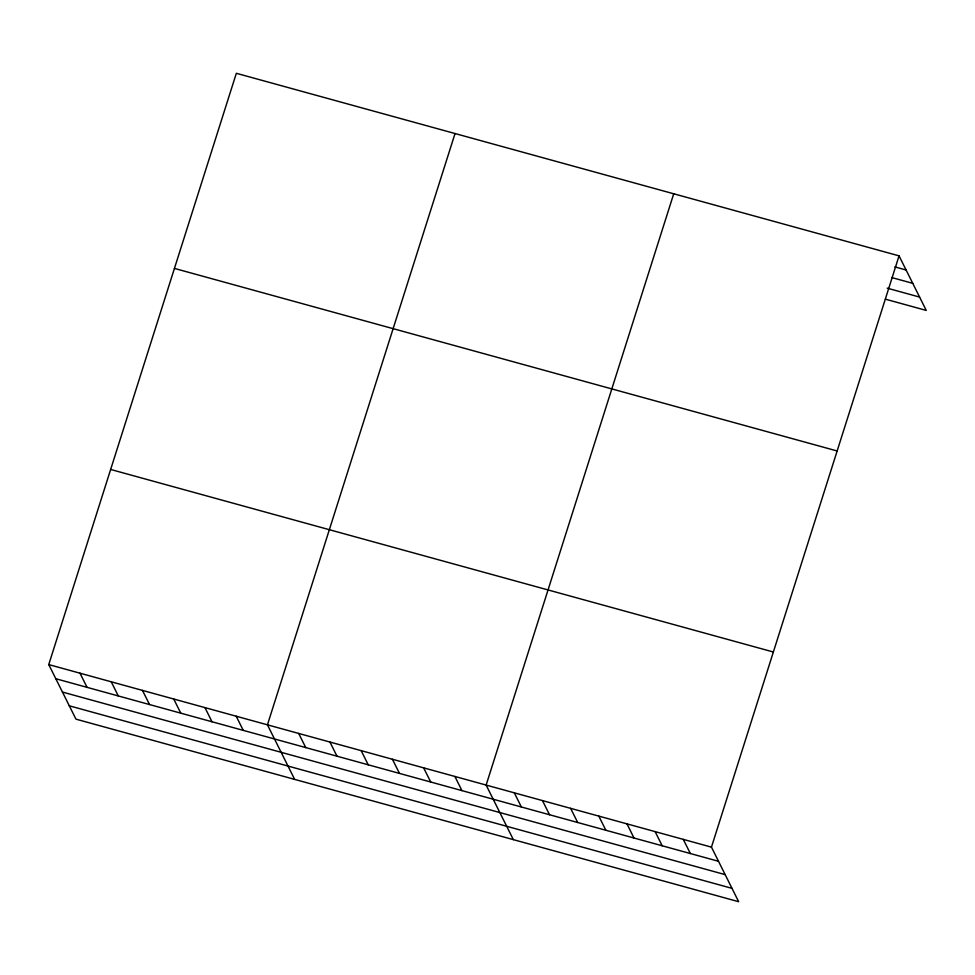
<?xml version="1.0" encoding="UTF-8"?>
<svg xmlns="http://www.w3.org/2000/svg" width="975" height="975" viewBox="0 0 975 975"><rect width="100%" height="100%" fill="white"/><g stroke="black" fill="none" stroke-linecap="round" stroke-linejoin="round"><path stroke-width="1.46" d="M899.047 255.852L711.457 847.141L738.66 901.704L75.953 719.148L48.75 664.584L236.34 73.296L899.047 255.852L926.25 310.416L885.41 299.167M455.033 133.538L267.442 724.827L294.645 779.391M673.725 193.781L486.135 785.07L513.337 839.633M894.831 266.894L906.104 270.002M891.625 277.522L912.746 283.335M887.213 288.161L919.596 297.082M174.44 268.418L837.135 450.974M110.65 469.462L773.358 652.007M48.75 664.584L711.457 847.141M55.807 678.734L718.514 861.291M62.461 692.067L725.156 874.624M69.31 705.815L732.018 888.359M683.292 839.378L690.349 853.527M655.127 831.614L662.183 845.776M626.962 823.863L634.018 838.013M598.796 816.099L605.853 830.249M570.631 808.348L577.688 822.498M542.466 800.585L549.522 814.734M514.3 792.821L521.357 806.983M454.898 776.466L461.955 790.615M423.65 767.861L430.706 782.011M392.413 759.245L399.47 773.407M361.164 750.64L368.221 764.79M329.928 742.036L336.984 756.186M298.691 733.432L305.736 747.581M236.206 716.223L243.262 730.372M204.957 707.618L212.014 721.768M173.721 699.002L180.777 713.164M142.472 690.398L149.528 704.547M111.235 681.793L118.292 695.943M79.987 673.189L87.043 687.338"/></g></svg>
